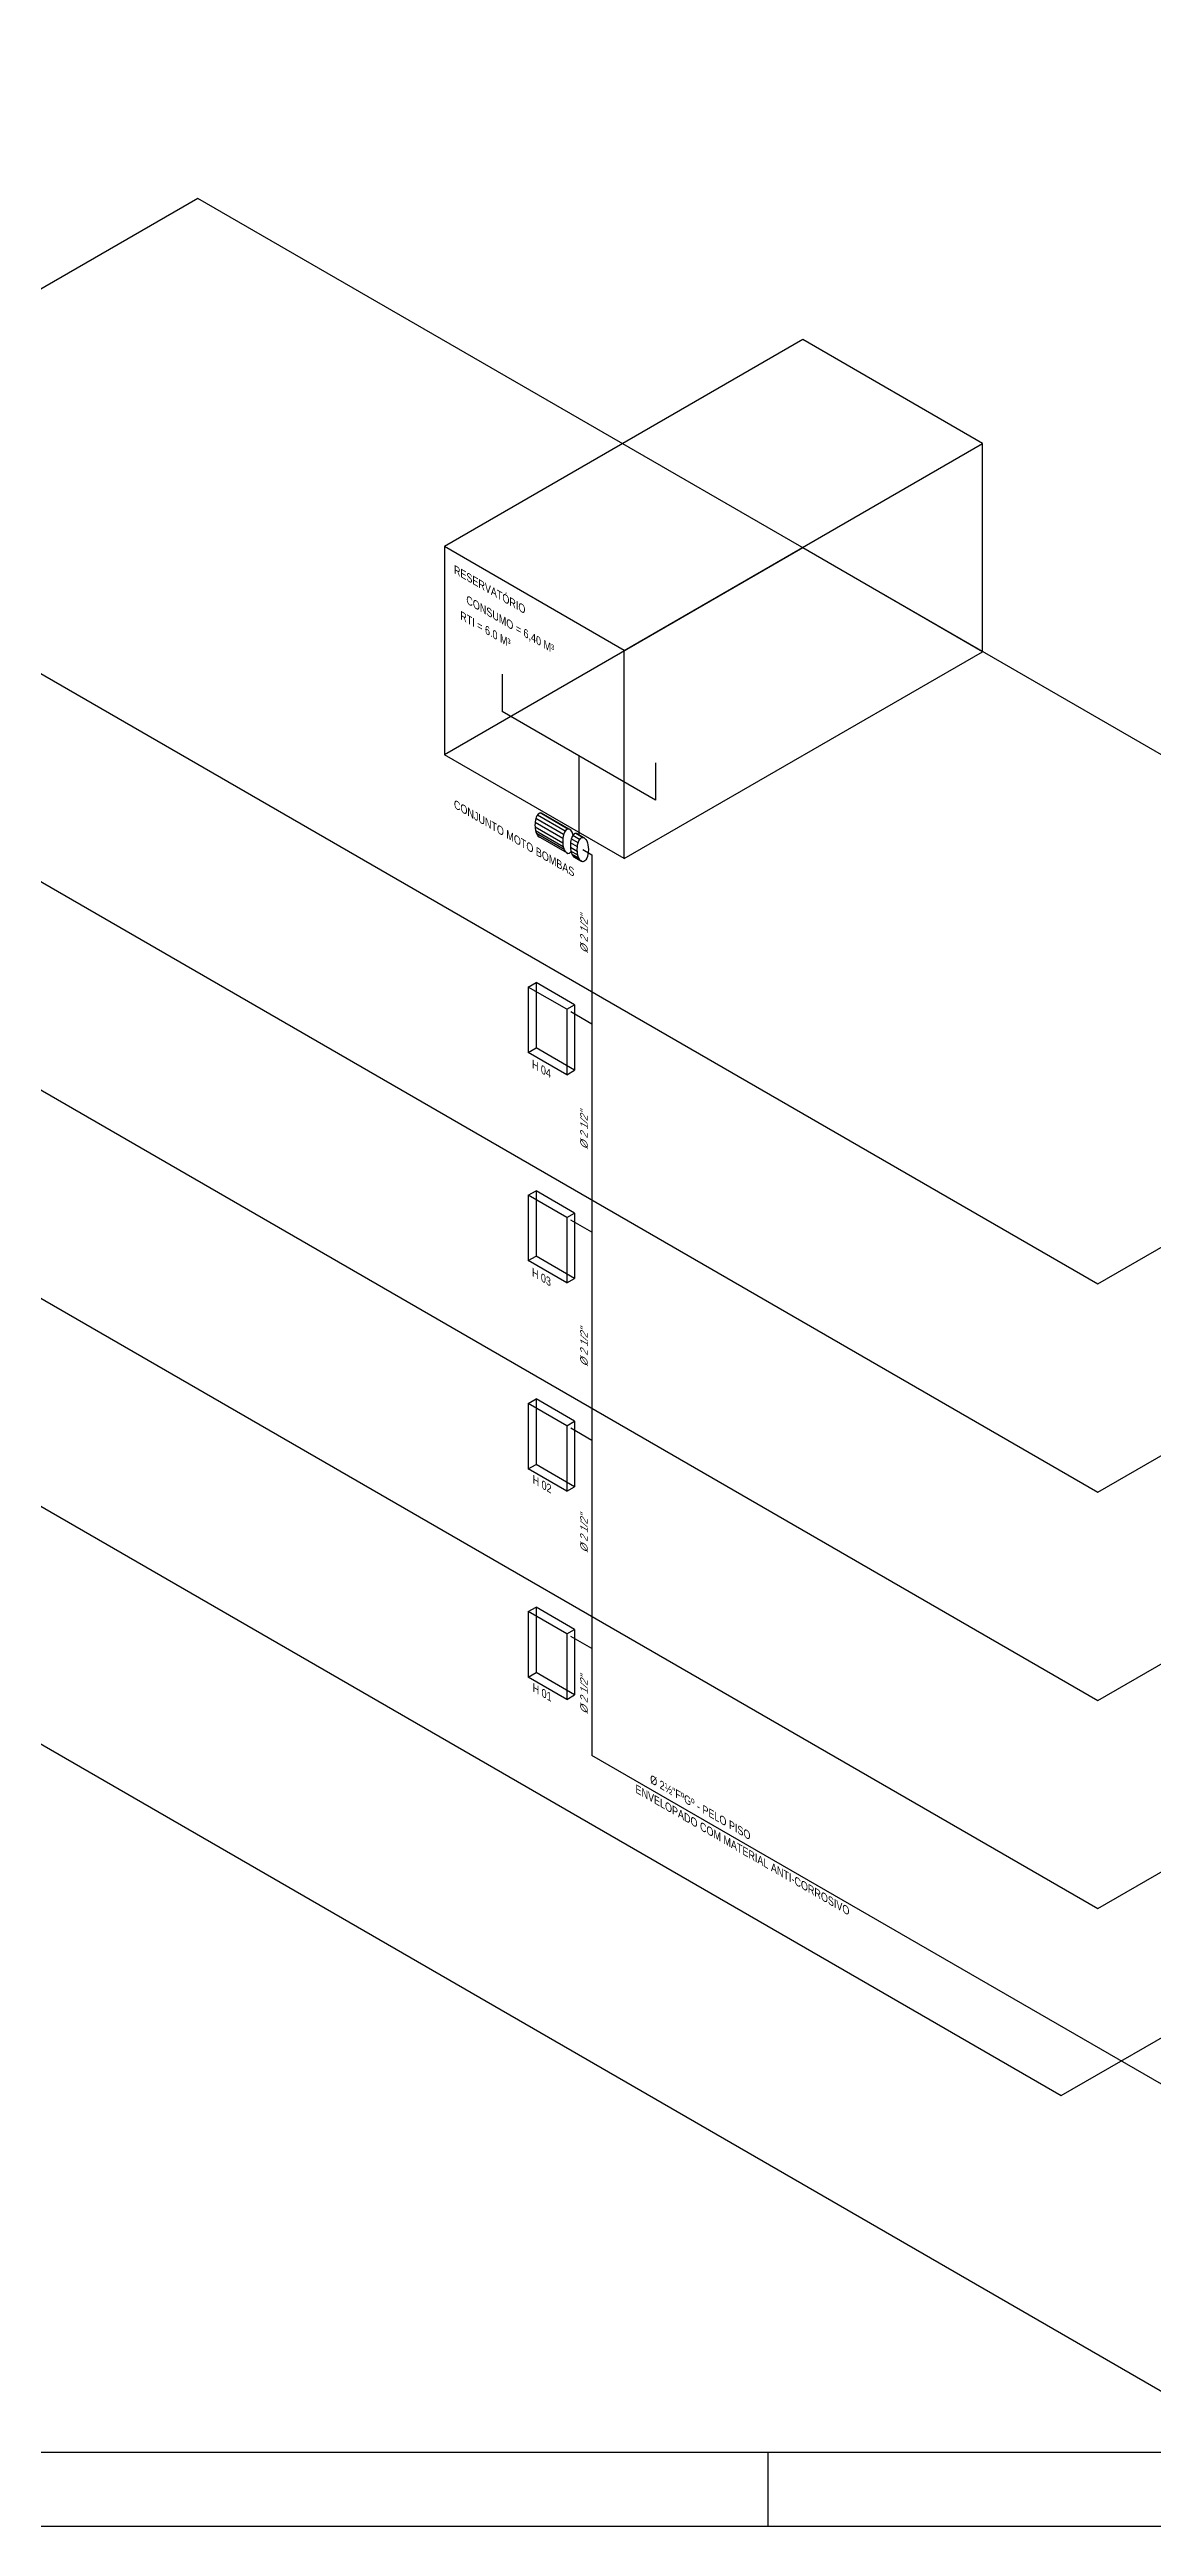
# Model space of a CAD drawing. Extents: x -120 to 1117, y 5 to 675.
# Drawn here: x 484.9 to 633.3, y 80.9 to 414 of the extents above; entities that cross this region are included whole.
import ezdxf

# ---------------------------------------------------------------- set-up
doc = ezdxf.new("R2010")
doc.units = 0
doc.header["$MEASUREMENT"] = 0
doc.layers.get('0').update_dxf_attribs({"linetype": 'CONTINUOUS'})
for name, color, linetype in [('carimbo', 4, 'CONTINUOUS'), ('CONEXAO_AG_FRIA', 2, 'CONTINUOUS'), ('moveis', 253, 'CONTINUOUS'), ('TEXTOS', 7, 'CONTINUOUS')]:
    doc.layers.add(name, color=color, linetype=linetype)
doc.styles.get("Standard").update_dxf_attribs({"font": 'arial.ttf'})

# ---------------------------------------------------------------- blocks, each defined once
blk = doc.blocks.new('A1')
blk.add_line((306, 10), (306, 0))
blk.add_lwpolyline([(841, 0), (0, 0), (0, 594), (841, 594)], close=True)
at = {"color": 2}
blk.add_lwpolyline([(831, 10), (831, 584), (30, 584), (30, 10), (831, 10)], dxfattribs=at)

msp = doc.modelspace()

# ---------------------------------------------------------------- linework, layer by layer
at = {"layer": 'CONEXAO_AG_FRIA', "color": 6, "linetype": 'Continuous'}
for p, q in [((586.256, 374.964), (538.062, 347.139)), ((610.437, 332.998), (610.438, 361.001)), ((562.245, 333.176), (538.062, 347.139)), ((538.062, 347.139), (538.062, 319.136)), ((586.256, 346.961), (538.062, 319.136)), ((562.245, 305.173), (562.245, 333.176)), ((545.832, 329.963), (545.832, 324.963)), ((566.461, 313.052), (545.832, 324.963)), ((562.245, 305.173), (538.062, 319.136)), ((556.146, 319.007), (556.146, 308.303)), ((566.461, 318.052), (566.461, 313.052)), ((553.971, 307.879), (550.245, 310.03)), ((554.08, 308.433), (550.354, 310.584)), ((554.276, 308.869), (550.55, 311.02)), ((554.667, 309.156), (550.941, 311.308)), ((554.772, 309.151), (551.046, 311.302)), ((553.962, 307.253), (550.236, 309.404)), ((554.033, 306.777), (550.307, 308.928)), ((554.16, 306.382), (550.434, 308.534)), ((554.671, 305.879), (550.632, 308.211)), ((554.58, 305.899), (550.716, 308.13)), ((555.919, 306.123), (554.995, 306.657)), ((555.928, 306.749), (555.004, 307.283)), ((556.037, 307.303), (555.113, 307.837)), ((556.233, 307.739), (555.309, 308.272)), ((556.624, 308.027), (555.7, 308.56)), ((556.729, 308.021), (555.804, 308.554)), ((555.99, 305.647), (555.066, 306.18)), ((556.117, 305.253), (555.193, 305.786)), ((556.628, 304.749), (555.391, 305.463)), ((556.399, 304.849), (555.474, 305.382)), ((556.657, 306.388), (557.877, 305.684)), ((557.877, 305.684), (557.877, 184.572)), ((549.328, 287.907), (550.368, 288.507)), ((554.525, 284.907), (549.328, 287.907)), ((549.328, 287.907), (549.328, 279.107)), ((555.564, 285.507), (550.368, 288.507)), ((550.368, 288.507), (550.368, 279.707)), ((554.525, 284.907), (555.564, 285.507)), ((554.525, 284.907), (554.525, 276.107)), ((557.877, 282.927), (555.044, 284.562)), ((555.564, 285.507), (555.564, 276.707)), ((549.328, 279.107), (550.368, 279.707)), ((554.525, 276.107), (549.328, 279.107)), ((555.564, 276.707), (550.368, 279.707)), ((554.525, 276.107), (555.564, 276.707)), ((549.328, 259.907), (550.368, 260.507)), ((554.525, 256.907), (549.328, 259.907)), ((549.328, 259.907), (549.328, 251.107)), ((555.564, 257.507), (550.368, 260.507)), ((550.368, 260.507), (550.368, 251.707)), ((554.525, 256.907), (555.564, 257.507)), ((554.525, 256.907), (554.525, 248.107)), ((557.877, 254.927), (555.044, 256.562)), ((555.564, 257.507), (555.564, 248.707)), ((549.328, 251.107), (550.368, 251.707)), ((554.525, 248.107), (549.328, 251.107)), ((555.564, 248.707), (550.368, 251.707)), ((554.525, 248.107), (555.564, 248.707)), ((549.328, 231.907), (550.368, 232.507)), ((554.525, 228.907), (549.328, 231.907)), ((549.328, 231.907), (549.328, 223.107)), ((555.564, 229.507), (550.368, 232.507)), ((550.368, 232.507), (550.368, 223.707)), ((554.525, 228.907), (555.564, 229.507)), ((554.525, 228.907), (554.525, 220.107)), ((557.877, 226.927), (555.044, 228.562)), ((555.564, 229.507), (555.564, 220.707)), ((549.328, 223.107), (550.368, 223.707)), ((555.564, 220.707), (550.368, 223.707)), ((554.525, 220.107), (549.328, 223.107)), ((554.525, 220.107), (555.564, 220.707)), ((549.328, 203.907), (550.368, 204.507)), ((554.525, 200.907), (549.328, 203.907)), ((549.328, 203.907), (549.328, 195.107)), ((555.564, 201.507), (550.368, 204.507)), ((550.368, 204.507), (550.368, 195.707)), ((554.525, 200.907), (555.564, 201.507)), ((554.525, 200.907), (554.525, 192.107)), ((557.877, 198.927), (555.044, 200.562)), ((555.564, 201.507), (555.564, 192.707)), ((549.328, 195.107), (550.368, 195.707)), ((554.525, 192.107), (549.328, 195.107)), ((555.564, 192.707), (550.368, 195.707)), ((554.525, 192.107), (555.564, 192.707)), ((666.951, 121.598), (557.877, 184.572))]:
    msp.add_line(p, q, dxfattribs=at)
for points in [[(562.245, 333.176), (610.438, 361.001), (586.256, 374.964)], [(562.245, 305.173), (610.438, 332.999), (586.256, 346.961)]]:
    msp.add_lwpolyline(points, dxfattribs=at)
for centre, start_param, end_param in [((550.974, 309.669), 5.8636983, 9.2632644), ((554.7, 307.518), 5.2305307, 9.9625791), ((555.733, 306.921), 5.8636983, 9.2632644)]:
    msp.add_ellipse(centre, major_axis=(0, 1.64), ratio=0.4559936, start_param=start_param, end_param=end_param, dxfattribs=at)
msp.add_ellipse((556.657, 306.388), major_axis=(0, 1.64), ratio=0.4559936, dxfattribs=at)
at = {"layer": 'moveis'}
for p, q in [((504.862, 393.95), (438.985, 355.916)), ((691.83, 286.007), (504.862, 393.95)), ((438.985, 355.916), (625.95, 247.971)), ((438.982, 327.916), (625.95, 219.971)), ((438.982, 299.916), (625.95, 191.971)), ((625.95, 247.971), (691.83, 286.007)), ((438.982, 271.916), (625.95, 163.971)), ((625.95, 219.971), (691.827, 258.006)), ((443.918, 241.067), (621.01, 138.823)), ((625.95, 191.971), (691.827, 230.006)), ((625.95, 163.971), (691.827, 202.006)), ((621.01, 138.823), (686.887, 176.858))]:
    msp.add_line(p, q, dxfattribs=at)
msp.add_lwpolyline([(671.069, 218.021), (762.907, 164.998), (641.555, 94.936), (466.549, 195.976)], dxfattribs=at)

# ---------------------------------------------------------------- block references
at = {"layer": 'carimbo', "linetype": 'Continuous'}
msp.add_blockref('A1', (275.544, 80.877), dxfattribs=at)

# ---------------------------------------------------------------- texts
at = {"layer": 'TEXTOS', "linetype": 'Continuous'}
for s, rotation, oblique, p in [('RESERVATÓRIO', 330, 330, (539.324, 343.568)), ('CONSUMO = 6,40 M³', 330, 330, (540.992, 339.505)), ('RTI = 6.0 M³', 330, 330, (540.179, 337.395)), ('CONJUNTO MOTO BOMBAS', 330, 330, (539.324, 312.024)), ('Ø 2 1/2"', 90, 30, (557.315, 292.418)), ('H 04', 330, 330, (549.817, 277.062)), ('Ø 2 1/2"', 90, 30, (557.315, 266.04)), ('H 03', 330, 330, (549.817, 249.062)), ('Ø 2 1/2"', 90, 30, (557.315, 236.827)), ('H 02', 330, 330, (549.907, 221.208)), ('Ø 2 1/2"', 90, 30, (557.315, 211.8)), ('H 01', 330, 330, (549.907, 193.208)), ('Ø 2 1/2"', 90, 30, (557.315, 190.109)), ('ENVELOPADO COM MATERIAL ANTI-CORROSIVO', 330, 330, (563.753, 179.584)), ('Ø 2½"FºGº - PELO PISO', 330, 330, (565.726, 180.9))]:
    msp.add_text(s, height=1, rotation=rotation, dxfattribs=dict(at, oblique=oblique)).set_placement(p)

doc.saveas('drawing.dxf')
